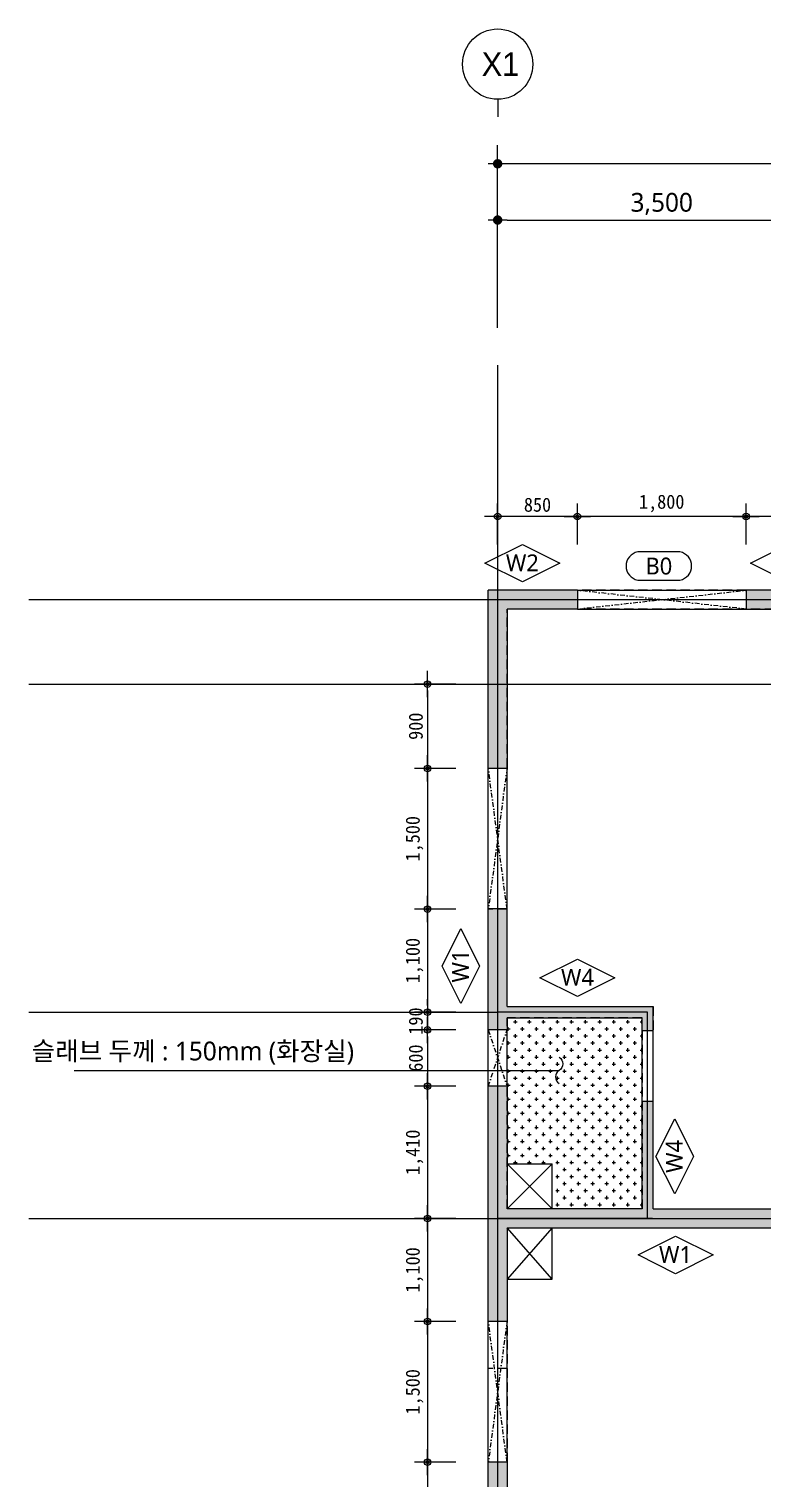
# Model space of a CAD drawing. Extents: x 4530 to 250084, y -28397 to -2308.
# Drawn here: x 92930 to 100750, y -17766 to -2308 of the extents above; entities that cross this region are included whole.
import ezdxf
from ezdxf.enums import TextEntityAlignment as Align

# ---------------------------------------------------------------- set-up
doc = ezdxf.new("R2010")
doc.units = 0
doc.header["$LTSCALE"] = 100
doc.header["$MEASUREMENT"] = 0
doc.header["$PDMODE"] = 34
doc.header["$PDSIZE"] = 3
doc.linetypes.add('DASHDOT', pattern=[1, 0.5, -0.25, 0, -0.25])
doc.linetypes.add('HIDDEN2', pattern=[1.5, 1, -0.5])
doc.layers.get('0').update_dxf_attribs({"linetype": 'CONTINUOUS'})
doc.layers.get('Defpoints').update_dxf_attribs({"color": 171, "linetype": 'CONTINUOUS'})
for name, color, linetype in [('AA-253', 253, 'CONTINUOUS'), ('AS-WAL2', 7, 'CONTINUOUS'), ('BCON', 6, 'HIDDEN2'), ('buble', 3, 'CONTINUOUS'), ('cen', 1, 'CONTINUOUS'), ('CON', 2, 'CONTINUOUS'), ('DIM', 1, 'CONTINUOUS'), ('ELE4', 4, 'CONTINUOUS'), ('HAT', 8, 'CONTINUOUS'), ('OPEN', 8, 'CONTINUOUS'), ('RXOPEN', 8, 'DASHDOT'), ('S_GIR(RC)', 3, 'HIDDEN2'), ('S_SYM', 6, 'CONTINUOUS'), ('S_SYM(B)', 5, 'CONTINUOUS'), ('S_SYM(W)', 5, 'CONTINUOUS'), ('S_TXT(G)', 7, 'CONTINUOUS'), ('S_TXT(W)', 2, 'CONTINUOUS'), ('SDIM', 1, 'CONTINUOUS'), ('TEXT-02', 3, 'CONTINUOUS')]:
    doc.layers.add(name, color=color, linetype=linetype)
doc.styles.add('EUN-STYLE1', font='malgun.ttf')
doc.styles.add('HY울릉도M', font='')
doc.styles.get("Standard").update_dxf_attribs({"font": 'malgun.ttf'})
doc.styles.add('WL', font='')
doc.styles.add('돋움', font='')
doc.styles.get('HY울릉도M').set_extended_font_data('HY울릉도M')
doc.styles.get('WL').set_extended_font_data('Dotum')
doc.styles.get('돋움').set_extended_font_data('DotumChe')
doc.dimstyles.new('YenaA1-100', dxfattribs={"dimscale": 100, "dimtxt": 2, "dimasz": 1, "dimexe": 2, "dimexo": 3, "dimgap": 0.5, "dimtad": 1, "dimdec": 0, "dimzin": 9, "dimlunit": 6, "dimtxsty": 'STANDARD', "dimblk": 'dots', "dimcen": 0, "dimclrt": 3, "dimadec": 0, "dimazin": 0, "dimtm": 1e-09, "dimtfac": 1, "dimtdec": 0, "dimtix": 1, "dimtmove": 2, "dimatfit": 3, "dimldrblk": 'dots', "dimfxl": 1, "dimtolj": 1, "dimtzin": 0, "dimarcsym": 0})
doc.dimstyles.new('YenaA3-100-S', dxfattribs={"dimscale": 200, "dimtxt": 3, "dimasz": 0.75, "dimexe": 1.4, "dimexo": 3, "dimgap": 0.5, "dimtad": 1, "dimdec": 0, "dimdsep": 46, "dimlunit": 6, "dimtxsty": 'WL', "dimblk1": 'DIMDOT', "dimblk2": 'DIMDOT', "dimsah": 1, "dimcen": 2.5, "dimdle": 2, "dimclrd": 256, "dimclre": 256, "dimclrt": 4, "dimadec": 0, "dimazin": 0, "dimtfac": 8, "dimtdec": 0, "dimtix": 1, "dimtmove": 2, "dimatfit": 3, "dimldrblk": 'DIMDOT', "dimfxl": 1, "dimtolj": 1, "dimtzin": 0, "dimarcsym": 0})

# ---------------------------------------------------------------- blocks, each defined once
blk = doc.blocks.new('DFHGJ')
at = {"layer": 'BCON'}
for p, q in [((142580, -1446), (139830, -1446)), ((139830, -13246), (139830, -1446)), ((140780, -1446), (140780, -1646)), ((143530, -1446), (142580, -1446)), ((142580, -1446), (142580, -1646)), ((143530, -1446), (143530, -2346)), ((146130, -1446), (146130, -2346)), ((146130, -1446), (148880, -1446)), ((147080, -1446), (147080, -1646)), ((148880, -1446), (149830, -1446)), ((148880, -1446), (148880, -1646)), ((149830, -13246), (149830, -1446)), ((142580, -1646), (140030, -1646)), ((140030, -5886), (140030, -1646)), ((143330, -1646), (142580, -1646)), ((143330, -1646), (143330, -5846)), ((146330, -1646), (148880, -1646)), ((146330, -1646), (146330, -5846)), ((148880, -1646), (149630, -1646)), ((149630, -5886), (149630, -1646)), ((145880, -2346), (143530, -2346)), ((143780, -2546), (143780, -2346)), ((145880, -2346), (146130, -2346)), ((145880, -2546), (145880, -2346)), ((143530, -2546), (143530, -5846)), ((145880, -2546), (143530, -2546)), ((145880, -2546), (146130, -2546)), ((146130, -2546), (146130, -5846)), ((140030, -3346), (139830, -3346)), ((149830, -3346), (149630, -3346)), ((140030, -4846), (139830, -4846)), ((149830, -4846), (149630, -4846)), ((143330, -5846), (143530, -5846)), ((143330, -8046), (143330, -5846)), ((143530, -8046), (143530, -5846)), ((146330, -5846), (146130, -5846)), ((146130, -8046), (146130, -5846)), ((146330, -8046), (146330, -5846)), ((140030, -5886), (141590, -5886)), ((140030, -8046), (140030, -6006)), ((141470, -6006), (140030, -6006)), ((141470, -6146), (141470, -6006)), ((141590, -5886), (141590, -6146)), ((148070, -6006), (148070, -5886)), ((149630, -5886), (148070, -5886)), ((148070, -8046), (148070, -6006)), ((148190, -8046), (148190, -6006)), ((149630, -6006), (148190, -6006)), ((149630, -8046), (149630, -6006)), ((140030, -6136), (139830, -6136)), ((141590, -6146), (141470, -6146)), ((141470, -6146), (141470, -8046)), ((141590, -8046), (141590, -6146)), ((148190, -6146), (148070, -6146)), ((149830, -6136), (149630, -6136)), ((140030, -6736), (139830, -6736)), ((149830, -6736), (149630, -6736)), ((141470, -6896), (141590, -6896)), ((143330, -6946), (143530, -6946)), ((146330, -6946), (146130, -6946)), ((148190, -6896), (148070, -6896)), ((141470, -8046), (140030, -8046)), ((141590, -8046), (143330, -8046)), ((143530, -8046), (143530, -8046)), ((146130, -8046), (143530, -8046)), ((143530, -8246), (143530, -8046)), ((144630, -8246), (144630, -8046)), ((145030, -8246), (145030, -8046)), ((146130, -8046), (146130, -8046)), ((146130, -8246), (146130, -8046)), ((148070, -8046), (146330, -8046)), ((148190, -8046), (149630, -8046)), ((140030, -8246), (143530, -8246)), ((140030, -8246), (140030, -11871)), ((144730, -8246), (143530, -8246)), ((144730, -8246), (144730, -10886)), ((144930, -8246), (146130, -8246)), ((144930, -8246), (144930, -10886)), ((149630, -8246), (146130, -8246)), ((149630, -11871), (149630, -8246)), ((140030, -9746), (139830, -9746)), ((149830, -9746), (149630, -9746)), ((140030, -10746), (139830, -10746)), ((149830, -10746), (149630, -10746)), ((144730, -10886), (143170, -10886)), ((143170, -10886), (143170, -11006)), ((144930, -10886), (146490, -10886)), ((146490, -11006), (146490, -10886)), ((143170, -13246), (143170, -11006)), ((143170, -11006), (144730, -11006)), ((143290, -13046), (143290, -11006)), ((144730, -11006), (144730, -13046)), ((144930, -11006), (144930, -13046)), ((144930, -11006), (146490, -11006)), ((146370, -13046), (146370, -11006)), ((146490, -13246), (146490, -11006)), ((143170, -11871), (140030, -11871)), ((141370, -12021), (141370, -11871)), ((143290, -11756), (143170, -11756)), ((146370, -11756), (146490, -11756)), ((149630, -11871), (146490, -11871)), ((148290, -12021), (148290, -11871)), ((140030, -12021), (140030, -13046)), ((143170, -12021), (140030, -12021)), ((149630, -12021), (146490, -12021)), ((149630, -13046), (149630, -12021)), ((143170, -13046), (140030, -13046)), ((141370, -13246), (141370, -13046)), ((144730, -13046), (143290, -13046)), ((143520, -13246), (143520, -13046)), ((144120, -13246), (144120, -13046)), ((144930, -13046), (146370, -13046)), ((145540, -13246), (145540, -13046)), ((146140, -13246), (146140, -13046)), ((146490, -13046), (149630, -13046)), ((148290, -13246), (148290, -13046)), ((143170, -13246), (139830, -13246)), ((143170, -13246), (146490, -13246)), ((146490, -13246), (149830, -13246))]:
    blk.add_line(p, q, dxfattribs=at)
blk = doc.blocks.new('SYM(B)')
at = {"layer": 'S_SYM', "color": 5, "elevation": 0}
blk.add_lwpolyline([(180, -120, 0.833333), (180, 120), (-180, 120, 0.833333), (-180, -120)], format="xyb", close=True, dxfattribs=at)
blk = doc.blocks.new('SYM(W)')
at = {"layer": 'S_SYM', "color": 5, "elevation": 0}
blk.add_lwpolyline([(160, 0), (0, -320), (-160, 0), (0, 320)], close=True, dxfattribs=at)
blk = doc.blocks.new('dots')
blk.add_line((-1, 0), (1, 0))
at = {"const_width": 0.5}
blk.add_lwpolyline([(-0.25, 0, 1), (0.25, 0, 1)], format="xyb", close=True, dxfattribs=at)
blk = doc.blocks.new('*D80')
at = {"layer": 'Defpoints', "color": 0, "transparency": 16777216}
for p in [(97930, -3746), (97930, -5796), (107730, -5796)]:
    blk.add_point(p, dxfattribs=at)
at = {"layer": 'DIM', "color": 0, "lineweight": -2, "transparency": 16777216}
for p, q in [((97930, -5496), (97930, -3546)), ((107730, -5496), (107730, -3546)), ((107630, -3746), (98030, -3746))]:
    blk.add_line(p, q, dxfattribs=at)
at = {"layer": 'DIM', "color": 0, "lineweight": -2, "transparency": 16777216, "xscale": 100, "yscale": 100, "zscale": 100, "rotation": 180}
blk.add_blockref('dots', (97930, -3746), dxfattribs=at)
at = {"layer": 'DIM', "color": 0, "lineweight": -2, "transparency": 16777216, "xscale": 100, "yscale": 100, "zscale": 100}
blk.add_blockref('dots', (107730, -3746), dxfattribs=at)
at = {"layer": 'DIM', "color": 3, "transparency": 16777216, "insert": (102830, -3575), "char_height": 200, "attachment_point": 5}
blk.add_mtext('\\A1;9,800', dxfattribs=at)
blk = doc.blocks.new('*D82')
at = {"layer": 'Defpoints', "color": 0, "transparency": 16777216}
for p in [(101430, -4346), (97930, -5796), (101430, -5796)]:
    blk.add_point(p, dxfattribs=at)
at = {"layer": 'DIM', "color": 0, "lineweight": -2, "transparency": 16777216}
for p, q in [((97930, -5496), (97930, -4146)), ((101430, -5496), (101430, -4146)), ((98030, -4346), (101330, -4346))]:
    blk.add_line(p, q, dxfattribs=at)
at = {"layer": 'DIM', "color": 0, "lineweight": -2, "transparency": 16777216, "xscale": 100, "yscale": 100, "zscale": 100, "rotation": 180}
blk.add_blockref('dots', (97930, -4346), dxfattribs=at)
at = {"layer": 'DIM', "color": 0, "lineweight": -2, "transparency": 16777216, "xscale": 100, "yscale": 100, "zscale": 100}
blk.add_blockref('dots', (101430, -4346), dxfattribs=at)
at = {"layer": 'DIM', "color": 3, "transparency": 16777216, "insert": (99680, -4175), "char_height": 200, "attachment_point": 5}
blk.add_mtext('\\A1;3,500', dxfattribs=at)
blk = doc.blocks.new('DIMDOT')
at = {"linetype": 'Continuous'}
blk.add_line((-2, 0), (2, 0), dxfattribs=at)
for radius in [0.5, 0.25]:
    blk.add_circle((0, 0), radius, dxfattribs=at)
blk = doc.blocks.new('*D245')
at = {"layer": 'Defpoints', "color": 0, "transparency": 16777216}
for p in [(97783, -10196), (97183, -11696), (97783, -11696)]:
    blk.add_point(p, dxfattribs=at)
at = {"layer": 'SDIM', "lineweight": -2, "transparency": 16777216}
for p, q in [((97483, -10196), (97043, -10196)), ((97183, -10266), (97183, -11626)), ((97483, -11696), (97043, -11696))]:
    blk.add_line(p, q, dxfattribs=at)
at = {"layer": 'SDIM', "lineweight": -2, "transparency": 16777216, "xscale": 70, "yscale": 70, "zscale": 70}
for p, rotation in [((97183, -10196), 90), ((97183, -11696), 270)]:
    blk.add_blockref('DIMDOT', p, dxfattribs=dict(at, rotation=rotation))
at = {"layer": 'SDIM', "color": 4, "transparency": 16777216, "insert": (97043, -10946), "char_height": 150, "attachment_point": 5, "rotation": 90, "style": '돋움'}
blk.add_mtext('\\A1;1,500', dxfattribs=at)
blk = doc.blocks.new('*D246')
at = {"layer": 'Defpoints', "color": 0, "transparency": 16777216}
for p in [(97783, -11696), (97183, -12796), (97783, -12796)]:
    blk.add_point(p, dxfattribs=at)
at = {"layer": 'SDIM', "lineweight": -2, "transparency": 16777216}
for p, q in [((97483, -11696), (97043, -11696)), ((97183, -11766), (97183, -12726)), ((97483, -12796), (97043, -12796))]:
    blk.add_line(p, q, dxfattribs=at)
at = {"layer": 'SDIM', "lineweight": -2, "transparency": 16777216, "xscale": 70, "yscale": 70, "zscale": 70}
for p, rotation in [((97183, -11696), 90), ((97183, -12796), 270)]:
    blk.add_blockref('DIMDOT', p, dxfattribs=dict(at, rotation=rotation))
at = {"layer": 'SDIM', "color": 4, "transparency": 16777216, "insert": (97043, -12246), "char_height": 150, "attachment_point": 5, "rotation": 90, "style": '돋움'}
blk.add_mtext('\\A1;1,100', dxfattribs=at)
blk = doc.blocks.new('*D247')
at = {"layer": 'Defpoints', "color": 0, "transparency": 16777216}
for p in [(97783, -9296), (97183, -10196), (97783, -10196)]:
    blk.add_point(p, dxfattribs=at)
at = {"layer": 'SDIM', "lineweight": -2, "transparency": 16777216}
for p, q in [((97483, -9296), (97043, -9296)), ((97183, -9366), (97183, -10126)), ((97483, -10196), (97043, -10196))]:
    blk.add_line(p, q, dxfattribs=at)
at = {"layer": 'SDIM', "lineweight": -2, "transparency": 16777216, "xscale": 70, "yscale": 70, "zscale": 70}
for p, rotation in [((97183, -9296), 90), ((97183, -10196), 270)]:
    blk.add_blockref('DIMDOT', p, dxfattribs=dict(at, rotation=rotation))
at = {"layer": 'SDIM', "color": 4, "transparency": 16777216, "insert": (97057, -9746), "char_height": 150, "attachment_point": 5, "rotation": 90, "style": '돋움'}
blk.add_mtext('\\A1;900', dxfattribs=at)
blk = doc.blocks.new('*D248')
at = {"layer": 'Defpoints', "color": 0, "transparency": 16777216}
for p in [(98780, -7509), (98780, -8109), (100580, -8109)]:
    blk.add_point(p, dxfattribs=at)
at = {"layer": 'SDIM', "lineweight": -2, "transparency": 16777216}
for p, q in [((98780, -7809), (98780, -7369)), ((100580, -7809), (100580, -7369)), ((100510, -7509), (98850, -7509))]:
    blk.add_line(p, q, dxfattribs=at)
at = {"layer": 'SDIM', "lineweight": -2, "transparency": 16777216, "xscale": 70, "yscale": 70, "zscale": 70, "rotation": 180}
blk.add_blockref('DIMDOT', (98780, -7509), dxfattribs=at)
at = {"layer": 'SDIM', "lineweight": -2, "transparency": 16777216, "xscale": 70, "yscale": 70, "zscale": 70}
blk.add_blockref('DIMDOT', (100580, -7509), dxfattribs=at)
at = {"layer": 'SDIM', "color": 4, "transparency": 16777216, "insert": (99680, -7370), "char_height": 150, "attachment_point": 5, "style": '돋움'}
blk.add_mtext('\\A1;1,800', dxfattribs=at)
blk = doc.blocks.new('*D253')
at = {"layer": 'Defpoints', "color": 0, "transparency": 16777216}
for p in [(97930, -7509), (97930, -8109), (98780, -8109)]:
    blk.add_point(p, dxfattribs=at)
at = {"layer": 'SDIM', "lineweight": -2, "transparency": 16777216}
for p, q in [((97930, -7809), (97930, -7369)), ((98780, -7809), (98780, -7369)), ((98710, -7509), (98000, -7509))]:
    blk.add_line(p, q, dxfattribs=at)
at = {"layer": 'SDIM', "lineweight": -2, "transparency": 16777216, "xscale": 70, "yscale": 70, "zscale": 70, "rotation": 180}
blk.add_blockref('DIMDOT', (97930, -7509), dxfattribs=at)
at = {"layer": 'SDIM', "lineweight": -2, "transparency": 16777216, "xscale": 70, "yscale": 70, "zscale": 70}
blk.add_blockref('DIMDOT', (98780, -7509), dxfattribs=at)
at = {"layer": 'SDIM', "color": 4, "transparency": 16777216, "insert": (98355, -7384), "char_height": 150, "attachment_point": 5, "style": '돋움'}
blk.add_mtext('\\A1;850', dxfattribs=at)
blk = doc.blocks.new('*D254')
at = {"layer": 'Defpoints', "color": 0, "transparency": 16777216}
for p in [(97783, -12796), (97183, -12986), (97783, -12986)]:
    blk.add_point(p, dxfattribs=at)
at = {"layer": 'SDIM', "lineweight": -2, "transparency": 16777216}
for p, q in [((97183, -12726), (97183, -12656)), ((97483, -12796), (97043, -12796)), ((97183, -12796), (97183, -12986)), ((97483, -12986), (97043, -12986)), ((97183, -13056), (97183, -13126))]:
    blk.add_line(p, q, dxfattribs=at)
at = {"layer": 'SDIM', "lineweight": -2, "transparency": 16777216, "xscale": 70, "yscale": 70, "zscale": 70}
for p, rotation in [((97183, -12796), 270), ((97183, -12986), 90)]:
    blk.add_blockref('DIMDOT', p, dxfattribs=dict(at, rotation=rotation))
at = {"layer": 'SDIM', "color": 4, "transparency": 16777216, "insert": (97057, -12891), "char_height": 150, "attachment_point": 5, "rotation": 90, "style": '돋움'}
blk.add_mtext('\\A1;190', dxfattribs=at)
blk = doc.blocks.new('*D255')
at = {"layer": 'Defpoints', "color": 0, "transparency": 16777216}
for p in [(97783, -12986), (97183, -13586), (97783, -13586)]:
    blk.add_point(p, dxfattribs=at)
at = {"layer": 'SDIM', "lineweight": -2, "transparency": 16777216}
for p, q in [((97483, -12986), (97043, -12986)), ((97183, -13056), (97183, -13516)), ((97483, -13586), (97043, -13586))]:
    blk.add_line(p, q, dxfattribs=at)
at = {"layer": 'SDIM', "lineweight": -2, "transparency": 16777216, "xscale": 70, "yscale": 70, "zscale": 70}
for p, rotation in [((97183, -12986), 90), ((97183, -13586), 270)]:
    blk.add_blockref('DIMDOT', p, dxfattribs=dict(at, rotation=rotation))
at = {"layer": 'SDIM', "color": 4, "transparency": 16777216, "insert": (97057, -13286), "char_height": 150, "attachment_point": 5, "rotation": 90, "style": '돋움'}
blk.add_mtext('\\A1;600', dxfattribs=at)
blk = doc.blocks.new('*D256')
at = {"layer": 'Defpoints', "color": 0, "transparency": 16777216}
for p in [(97783, -13586), (97183, -14996), (97783, -14996)]:
    blk.add_point(p, dxfattribs=at)
at = {"layer": 'SDIM', "lineweight": -2, "transparency": 16777216}
for p, q in [((97483, -13586), (97043, -13586)), ((97183, -13656), (97183, -14926)), ((97483, -14996), (97043, -14996))]:
    blk.add_line(p, q, dxfattribs=at)
at = {"layer": 'SDIM', "lineweight": -2, "transparency": 16777216, "xscale": 70, "yscale": 70, "zscale": 70}
for p, rotation in [((97183, -13586), 90), ((97183, -14996), 270)]:
    blk.add_blockref('DIMDOT', p, dxfattribs=dict(at, rotation=rotation))
at = {"layer": 'SDIM', "color": 4, "transparency": 16777216, "insert": (97043, -14291), "char_height": 150, "attachment_point": 5, "rotation": 90, "style": '돋움'}
blk.add_mtext('\\A1;1,410', dxfattribs=at)
blk = doc.blocks.new('*D257')
at = {"layer": 'Defpoints', "color": 0, "transparency": 16777216}
for p in [(97783, -14996), (97183, -16096), (97783, -16096)]:
    blk.add_point(p, dxfattribs=at)
at = {"layer": 'SDIM', "lineweight": -2, "transparency": 16777216}
for p, q in [((97483, -14996), (97043, -14996)), ((97183, -15066), (97183, -16026)), ((97483, -16096), (97043, -16096))]:
    blk.add_line(p, q, dxfattribs=at)
at = {"layer": 'SDIM', "lineweight": -2, "transparency": 16777216, "xscale": 70, "yscale": 70, "zscale": 70}
for p, rotation in [((97183, -14996), 90), ((97183, -16096), 270)]:
    blk.add_blockref('DIMDOT', p, dxfattribs=dict(at, rotation=rotation))
at = {"layer": 'SDIM', "color": 4, "transparency": 16777216, "insert": (97043, -15546), "char_height": 150, "attachment_point": 5, "rotation": 90, "style": '돋움'}
blk.add_mtext('\\A1;1,100', dxfattribs=at)
blk = doc.blocks.new('*D258')
at = {"layer": 'Defpoints', "color": 0, "transparency": 16777216}
for p in [(100580, -7509), (100580, -8109), (101430, -8109)]:
    blk.add_point(p, dxfattribs=at)
at = {"layer": 'SDIM', "lineweight": -2, "transparency": 16777216}
for p, q in [((100580, -7809), (100580, -7369)), ((101430, -7809), (101430, -7369)), ((101360, -7509), (100650, -7509))]:
    blk.add_line(p, q, dxfattribs=at)
at = {"layer": 'SDIM', "lineweight": -2, "transparency": 16777216, "xscale": 70, "yscale": 70, "zscale": 70, "rotation": 180}
blk.add_blockref('DIMDOT', (100580, -7509), dxfattribs=at)
at = {"layer": 'SDIM', "lineweight": -2, "transparency": 16777216, "xscale": 70, "yscale": 70, "zscale": 70}
blk.add_blockref('DIMDOT', (101430, -7509), dxfattribs=at)
at = {"layer": 'SDIM', "color": 4, "transparency": 16777216, "insert": (101005, -7384), "char_height": 150, "attachment_point": 5, "style": '돋움'}
blk.add_mtext('\\A1;850', dxfattribs=at)
blk = doc.blocks.new('*D261')
at = {"layer": 'Defpoints', "color": 0, "transparency": 16777216}
for p in [(97783, -16096), (97183, -17596), (97783, -17596)]:
    blk.add_point(p, dxfattribs=at)
at = {"layer": 'SDIM', "lineweight": -2, "transparency": 16777216}
for p, q in [((97483, -16096), (97043, -16096)), ((97183, -16166), (97183, -17526)), ((97483, -17596), (97043, -17596))]:
    blk.add_line(p, q, dxfattribs=at)
at = {"layer": 'SDIM', "lineweight": -2, "transparency": 16777216, "xscale": 70, "yscale": 70, "zscale": 70}
for p, rotation in [((97183, -16096), 90), ((97183, -17596), 270)]:
    blk.add_blockref('DIMDOT', p, dxfattribs=dict(at, rotation=rotation))
at = {"layer": 'SDIM', "color": 4, "transparency": 16777216, "insert": (97043, -16846), "char_height": 150, "attachment_point": 5, "rotation": 90, "style": '돋움'}
blk.add_mtext('\\A1;1,500', dxfattribs=at)
blk = doc.blocks.new('*D264')
at = {"layer": 'Defpoints', "color": 0, "transparency": 16777216}
for p in [(97783, -17596), (97183, -18796), (97783, -18796)]:
    blk.add_point(p, dxfattribs=at)
at = {"layer": 'SDIM', "lineweight": -2, "transparency": 16777216}
for p, q in [((97483, -17596), (97043, -17596)), ((97183, -17666), (97183, -18726)), ((97483, -18796), (97043, -18796))]:
    blk.add_line(p, q, dxfattribs=at)
at = {"layer": 'SDIM', "lineweight": -2, "transparency": 16777216, "xscale": 70, "yscale": 70, "zscale": 70}
for p, rotation in [((97183, -17596), 90), ((97183, -18796), 270)]:
    blk.add_blockref('DIMDOT', p, dxfattribs=dict(at, rotation=rotation))
at = {"layer": 'SDIM', "color": 4, "transparency": 16777216, "insert": (97043, -18196), "char_height": 150, "attachment_point": 5, "rotation": 90, "style": '돋움'}
blk.add_mtext('\\A1;1,200', dxfattribs=at)

msp = doc.modelspace()

# ---------------------------------------------------------------- hatches: boundary and pattern name
at = {"layer": 'AA-253'}
h = msp.add_hatch(color=256, dxfattribs=at)
h.dxf.hatch_style = 1
h.paths.add_polyline_path([(98030.2, -8495.5), (98780.2, -8495.5), (98780.2, -8295.5), (97830.2, -8295.5), (97830.2, -10195.5), (98030.2, -10195.5)])
h.paths.add_polyline_path([(101530.2, -9395.5), (101780.2, -9395.5), (101780.2, -9195.5), (101530.2, -9195.5), (101530.2, -8295.5), (100580.2, -8295.5), (100580.2, -8495.5), (101330.2, -8495.5), (101330.2, -12695.5), (101530.2, -12695.5)])
h.paths.add_polyline_path([(104330.2, -8495.5), (105080.2, -8495.5), (105080.2, -8295.5), (104130.2, -8295.5), (104130.2, -9195.5), (103880.2, -9195.5), (103880.2, -9395.5), (104130.2, -9395.5), (104130.2, -12695.5), (104330.2, -12695.5)])
h.paths.add_polyline_path([(107830.2, -8295.5), (106880.2, -8295.5), (106880.2, -8495.5), (107630.2, -8495.5), (107630.2, -10195.5), (107830.2, -10195.5)])
h.paths.add_polyline_path([(107830.2, -11695.5), (107630.2, -11695.5), (107630.2, -12735.5), (106070.2, -12735.5), (106070.2, -12995.5), (106190.2, -12995.5), (106190.2, -12855.5), (107630.2, -12855.5), (107630.2, -12985.5), (107830.2, -12985.5)])
h.paths.add_polyline_path([(98030.2, -11695.5), (97830.2, -11695.5), (97830.2, -12985.5), (98030.2, -12985.5), (98030.2, -12855.5), (99470.2, -12855.5), (99470.2, -12995.5), (99590.2, -12995.5), (99590.2, -12735.5), (98030.2, -12735.5)])
h.paths.add_polyline_path([(101530.2, -13795.5), (101330.2, -13795.5), (101330.2, -14895.5), (99590.2, -14895.5), (99590.2, -13745.5), (99470.2, -13745.5), (99470.2, -14895.5), (98030.2, -14895.5), (98030.2, -13585.5), (97830.2, -13585.5), (97830.2, -16095.5), (98030.2, -16095.5), (98030.2, -15095.5), (101530.2, -15095.5)])
h.paths.add_polyline_path([(107830.2, -13585.5), (107630.2, -13585.5), (107630.2, -14895.5), (106190.2, -14895.5), (106190.2, -13745.5), (106070.2, -13745.5), (106070.2, -14895.5), (104330.2, -14895.5), (104330.2, -13795.5), (104130.2, -13795.5), (104130.2, -15095.5), (107630.2, -15095.5), (107630.2, -16595.5), (107830.2, -16595.5)])
h.paths.add_polyline_path([(102930.2, -15095.5), (103030.2, -15095.5), (103030.2, -14895.5), (102630.2, -14895.5), (102630.2, -15095.5), (102730.2, -15095.5), (102730.2, -17735.5), (101170.2, -17735.5), (101170.2, -17855.5), (102730.2, -17855.5), (102730.2, -19895.5), (102120.2, -19895.5), (102120.2, -20095.5), (103540.2, -20095.5), (103540.2, -19895.5), (102930.2, -19895.5), (102930.2, -17855.5), (104490.2, -17855.5), (104490.2, -17735.5), (102930.2, -17735.5)])
h.paths.add_polyline_path([(99370.2, -18720.5), (98030.2, -18720.5), (98030.2, -17595.5), (97830.2, -17595.5), (97830.2, -20095.5), (99370.2, -20095.5), (99370.2, -19895.5), (98030.2, -19895.5), (98030.2, -18870.5), (99370.2, -18870.5)])
h.paths.add_polyline_path([(101290.2, -18605.5), (101170.2, -18605.5), (101170.2, -20095.5), (101520.2, -20095.5), (101520.2, -19895.5), (101290.2, -19895.5)])
h.paths.add_polyline_path([(104490.2, -18605.5), (104370.2, -18605.5), (104370.2, -19895.5), (104140.2, -19895.5), (104140.2, -20095.5), (104490.2, -20095.5)])
h.paths.add_polyline_path([(107830.2, -17595.5), (107630.2, -17595.5), (107630.2, -18720.5), (106290.2, -18720.5), (106290.2, -18870.5), (107630.2, -18870.5), (107630.2, -19895.5), (106290.2, -19895.5), (106290.2, -20095.5), (107830.2, -20095.5)])
at = {"layer": 'HAT'}
h = msp.add_hatch(dxfattribs=at)
h.set_pattern_fill('CROSS', color=256, scale=300)
h.paths.add_polyline_path([(99470.2, -12855.5), (98030.2, -12855.5), (98030.2, -14415.5), (98510.2, -14415.5), (98510.2, -14895.5), (99470.2, -14895.5)])

# ---------------------------------------------------------------- linework, layer by layer
at = {"layer": 'AS-WAL2'}
for p, q in [((98780.2, -8295.5), (100580.2, -8295.5)), ((98780.2, -8495.5), (100580.2, -8495.5)), ((97830.2, -11695.5), (97830.2, -10195.5)), ((98030.2, -11695.5), (98030.2, -10195.5)), ((97830.2, -13585.5), (97830.2, -12985.5)), ((98030.2, -13585.5), (98030.2, -12985.5)), ((97830.2, -17595.5), (97830.2, -16095.5)), ((98030.2, -17595.5), (98030.2, -16095.5))]:
    msp.add_line(p, q, dxfattribs=at)
at = {"layer": 'buble'}
msp.add_line((97930.2, -3058), (97930.2, -3245.5), dxfattribs=at)
msp.add_circle((97930.2, -2683), 375, dxfattribs=at)
at = {"layer": 'cen'}
for p, q in [((97930.2, -22495.5), (97930.2, -5895.5)), ((92930.2, -8395.5), (112730.2, -8395.5)), ((92930.2, -9295.5), (112730.2, -9295.5)), ((92930.2, -12795.5), (97930.2, -12795.5)), ((99530.2, -12795.5), (97930.2, -12795.5)), ((99530.2, -14995.5), (99530.2, -12795.5)), ((97930.2, -14995.5), (97930.2, -13195.5)), ((92930.2, -14995.5), (112730.2, -14995.5)), ((99580.2, -14995.5), (97930.2, -14995.5))]:
    msp.add_line(p, q, dxfattribs=at)
at = {"layer": 'CON'}
for p, q in [((98780.2, -8295.5), (97830.2, -8295.5)), ((97830.2, -10195.5), (97830.2, -8295.5)), ((98780.2, -8295.5), (98780.2, -8495.5)), ((98780.2, -8295.5), (98780.2, -8495.5)), ((101530.2, -8295.5), (100580.2, -8295.5)), ((100580.2, -8295.5), (100580.2, -8495.5)), ((98030.2, -8495.5), (98030.2, -10195.5)), ((98780.2, -8495.5), (98030.2, -8495.5)), ((100580.2, -8495.5), (101330.2, -8495.5)), ((98030.2, -10195.5), (97830.2, -10195.5)), ((97830.2, -12985.5), (97830.2, -11695.5)), ((98030.2, -11695.5), (97830.2, -11695.5)), ((98030.2, -12735.5), (98030.2, -11695.5)), ((98030.2, -12735.5), (99590.2, -12735.5)), ((99590.2, -12995.5), (99590.2, -12735.5)), ((98030.2, -12855.5), (98030.2, -12985.5)), ((98030.2, -12855.5), (99470.2, -12855.5)), ((99470.2, -12995.5), (99470.2, -12855.5)), ((98030.2, -12985.5), (97830.2, -12985.5)), ((99590.2, -12995.5), (99470.2, -12995.5)), ((97830.2, -16095.5), (97830.2, -13585.5)), ((98030.2, -13585.5), (97830.2, -13585.5)), ((98030.2, -13585.5), (98030.2, -14895.5)), ((99470.2, -14895.5), (99470.2, -13745.5)), ((99470.2, -13745.5), (99590.2, -13745.5)), ((99590.2, -14895.5), (99590.2, -13745.5)), ((99470.2, -14895.5), (98030.2, -14895.5)), ((99590.2, -14895.5), (101330.2, -14895.5)), ((98030.2, -15095.5), (101530.2, -15095.5)), ((98030.2, -15095.5), (98030.2, -16095.5)), ((98030.2, -16095.5), (97830.2, -16095.5)), ((97830.2, -20095.5), (97830.2, -17595.5)), ((98030.2, -17595.5), (97830.2, -17595.5)), ((98030.2, -17595.5), (98030.2, -18720.5))]:
    msp.add_line(p, q, dxfattribs=at)
at = {"layer": 'ELE4'}
for p, q in [((99470.2, -13745.5), (99470.2, -12995.5)), ((98030.2, -14415.5), (98510.2, -14415.5)), ((98510.2, -14895.5), (98510.2, -14415.5)), ((98510.2, -15645.5), (98510.2, -15095.5)), ((98030.2, -15645.5), (98510.2, -15645.5))]:
    msp.add_line(p, q, dxfattribs=at)
at = {"layer": 'OPEN'}
for p, q in [((98030.2, -14895.5), (98510.2, -14415.5)), ((98030.2, -14415.5), (98510.2, -14895.5)), ((98510.2, -15645.5), (98030.2, -15095.5)), ((98510.2, -15095.5), (98030.2, -15645.5))]:
    msp.add_line(p, q, dxfattribs=at)
at = {"layer": 'RXOPEN'}
for p, q in [((100580.2, -8495.5), (98780.2, -8295.5)), ((98780.2, -8495.5), (100580.2, -8295.5)), ((98030.2, -10195.5), (97830.2, -11695.5)), ((98030.2, -11695.5), (97830.2, -10195.5)), ((97830.2, -12985.5), (98030.2, -13585.5)), ((97830.2, -13585.5), (98030.2, -12985.5)), ((98030.2, -16095.5), (97830.2, -17595.5)), ((98030.2, -17595.5), (97830.2, -16095.5))]:
    msp.add_line(p, q, dxfattribs=at)
at = {"layer": 'S_GIR(RC)'}
msp.add_line((99590.2, -13745.5), (99590.2, -12995.5), dxfattribs=at)
at = {"layer": 'S_SYM'}
msp.add_line((93411.5, -13416.9), (98586.1, -13416.9), dxfattribs=at)
msp.add_lwpolyline([(98586.1, -13276.9, -0.5714286), (98586.1, -13416.9, 0.5714286), (98586.1, -13556.9, 0.5714286)], format="xyb", dxfattribs=at)

# ---------------------------------------------------------------- block references
msp.add_blockref('DFHGJ', (-42000, -6849.6))
at = {"layer": 'S_SYM(B)', "xscale": 1.250000000004547, "yscale": 1.250000000004547, "zscale": 1.250000000004547}
msp.add_blockref('SYM(B)', (99649.6, -8036.8), dxfattribs=at)
at = {"layer": 'S_SYM(W)', "xscale": 1.249999999998863, "yscale": 1.249999999998863, "zscale": 1.249999999998863, "rotation": 270}
for p in [(98193.9, -8007.1), (101026.1, -8007.1), (98781.7, -12429), (99827.4, -15385.8)]:
    msp.add_blockref('SYM(W)', p, dxfattribs=at)
at = {"layer": 'S_SYM(W)', "xscale": 1.249999999998863, "yscale": 1.249999999998863, "zscale": 1.249999999998863}
for p in [(97537.2, -12303.9), (99818.6, -14334.8)]:
    msp.add_blockref('SYM(W)', p, dxfattribs=at)

# ---------------------------------------------------------------- texts
at = {"layer": 'buble', "style": 'HY울릉도M'}
msp.add_text('X1', height=250, dxfattribs=at).set_placement((97959.9, -2683), align=Align.MIDDLE)
at = {"layer": 'S_TXT(G)', "style": 'EUN-STYLE1'}
msp.add_text('B0', height=180, dxfattribs=at).set_placement((99649.6, -8037.1, 0), align=Align.MIDDLE_CENTER)
at = {"layer": 'S_TXT(W)', "style": 'EUN-STYLE1'}
for s, p in [('W2', (98193.9, -8002.9, 0)), ('W4', (98781.7, -12424.7, 0)), ('W1', (99827.4, -15381.6, 0))]:
    msp.add_text(s, height=180, dxfattribs=at).set_placement(p, align=Align.MIDDLE_CENTER)
for s, p in [('W1', (97533, -12303.9, 0)), ('W4', (99814.3, -14334.8, 0))]:
    msp.add_text(s, height=180, rotation=90, dxfattribs=at).set_placement(p, align=Align.MIDDLE_CENTER)
at = {"layer": 'TEXT-02', "style": 'EUN-STYLE1'}
msp.add_text('슬래브 두께 : 150mm (화장실)', height=200, dxfattribs=at).set_placement((92958.7, -13210.5), align=Align.MIDDLE_LEFT)

# ---------------------------------------------------------------- dimensions: what is measured, and where the dimension line sits
at = {"layer": 'DIM'}
dim = msp.add_linear_dim(base=(97930.2, -3745.5), p1=(107730.2, -5795.5), p2=(97930.2, -5795.5), angle=180, dimstyle='YenaA1-100', dxfattribs=at)
dim.commit()
dim.dimension.update_dxf_attribs({"geometry": '*D80', "text_midpoint": (102830.2, -3575.4)})
dim = msp.add_linear_dim(base=(101430.2, -4345.5), p1=(97930.2, -5795.5), p2=(101430.2, -5795.5), dimstyle='YenaA1-100', dxfattribs=at)
dim.commit()
dim.dimension.update_dxf_attribs({"geometry": '*D82', "text_midpoint": (99680.2, -4175.4)})
at = {"layer": 'SDIM'}
for base, p1, p2, angle, picture, middle in [((97930.2, -7509.3), (98780.2, -8109.3), (97930.2, -8109.3), 180, '*D253', (98355.2, -7384.2)), ((98780.2, -7509.3), (100580.2, -8109.3), (98780.2, -8109.3), 180, '*D248', (99680.2, -7370.1)), ((100580.2, -7509.3), (101430.2, -8109.3), (100580.2, -8109.3), 180, '*D258', (101005.2, -7384.2)), ((97182.5, -10195.5), (97782.5, -9295.5), (97782.5, -10195.5), 270, '*D247', (97057.4, -9745.5)), ((97182.5, -11695.5), (97782.5, -10195.5), (97782.5, -11695.5), 270, '*D245', (97043.2, -10945.5)), ((97182.5, -12795.5), (97782.5, -11695.5), (97782.5, -12795.5), 270, '*D246', (97043.2, -12245.5)), ((97182.5, -12985.5), (97782.5, -12795.5), (97782.5, -12985.5), 270, '*D254', (97057.4, -12890.5)), ((97182.5, -13585.5), (97782.5, -12985.5), (97782.5, -13585.5), 270, '*D255', (97057.4, -13285.5)), ((97182.5, -14995.5), (97782.5, -13585.5), (97782.5, -14995.5), 270, '*D256', (97043.2, -14290.5)), ((97182.5, -16095.5), (97782.5, -14995.5), (97782.5, -16095.5), 270, '*D257', (97043.2, -15545.5)), ((97182.5, -17595.5), (97782.5, -16095.5), (97782.5, -17595.5), 270, '*D261', (97043.2, -16845.5)), ((97182.5, -18795.5), (97782.5, -17595.5), (97782.5, -18795.5), 270, '*D264', (97043.2, -18195.5))]:
    dim = msp.add_linear_dim(base=base, p1=p1, p2=p2, angle=angle, dimstyle='YenaA3-100-S', override={"dimscale": 100, "dimtxt": 1.5, "dimasz": 0.7, "dimlfac": 1, "dimtxsty": '돋움'}, dxfattribs=at)
    dim.commit()
    dim.dimension.update_dxf_attribs({"geometry": picture, "text_midpoint": middle})

doc.saveas('drawing.dxf')
